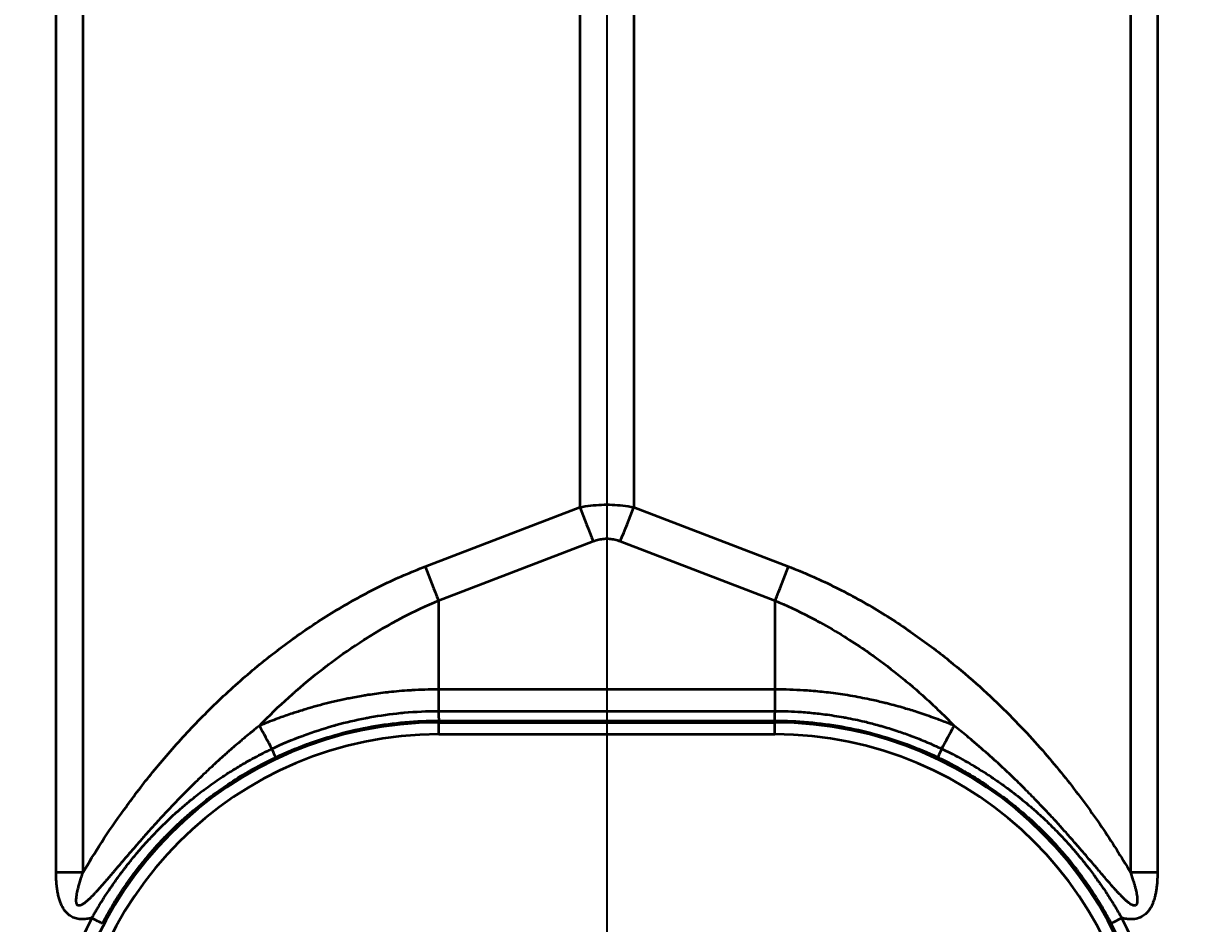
# Model space of a CAD drawing. Header units: millimetres. Extents: x 68 to 2000, y 100 to 2870.
# Drawn here: x 624.77 to 674.15, y 1816.18 to 1854.21 of the extents above; entities that cross this region are included whole.
import ezdxf

# ---------------------------------------------------------------- set-up
doc = ezdxf.new("R2010")
doc.units = ezdxf.units.MM
doc.header["$LTSCALE"] = 10
doc.layers.add('Bemaßung (ISO)', color=7, linetype='Continuous', lineweight=25)
doc.layers.add('Sichtbar schmal (ISO)', color=7, linetype='Continuous', lineweight=35)
doc.styles.add('Notiztext (DIN)', font='verdana.ttf')
doc.dimstyles.new('Standard (DIN)', dxfattribs={"dimscale": 10, "dimtxt": 2.5, "dimasz": 2.5, "dimexe": 2, "dimexo": 4, "dimgap": 0.5, "dimtad": 1, "dimdec": 1, "dimrnd": 1e-08, "dimtxsty": 'Notiztext (DIN)', "dimcen": 0.09, "dimclrd": 256, "dimclre": 256, "dimclrt": 256, "dimadec": 0, "dimazin": 2, "dimtfac": 1, "dimtmove": 0, "dimatfit": 3, "dimfxl": 0, "dimtolj": 1, "dimtzin": 0, "dimlwd": -1, "dimlwe": -1, "dimarcsym": 0})

# ---------------------------------------------------------------- blocks, each defined once
blk = doc.blocks.new('*D75')
at = {"layer": 'Bemaßung (ISO)', "transparency": 16777216}
for p, q in [((649.429, 1980.97), (649.429, 1401.783)), ((589.279, 1533.67), (589.279, 1401.783)), ((564.279, 1421.783), (539.279, 1421.783)), ((589.279, 1421.783), (614.279, 1421.783)), ((614.279, 1421.783), (624.429, 1421.783)), ((649.429, 1421.783), (624.429, 1421.783)), ((674.429, 1421.783), (699.429, 1421.783))]:
    blk.add_line(p, q, dxfattribs=at)
for points in [[(564.279, 1425.95), (564.279, 1417.616), (589.279, 1421.783)], [(674.429, 1425.95), (674.429, 1417.616), (649.429, 1421.783)]]:
    blk.add_solid(points, dxfattribs=at)
at = {"layer": 'Defpoints', "color": 0, "transparency": 16777216}
for p in [(649.429, 2020.97), (589.279, 1573.67), (649.429, 1421.783)]:
    blk.add_point(p, dxfattribs=at)
at = {"layer": 'Bemaßung (ISO)', "transparency": 16777216, "insert": (599.778, 1452.807), "char_height": 25, "attachment_point": 1, "style": 'Notiztext (DIN)'}
blk.add_mtext('\\A1;60', dxfattribs=at)

msp = doc.modelspace()

# ---------------------------------------------------------------- linework, layer by layer
at = {"layer": 'Sichtbar schmal (ISO)'}
for p, q in [((626.157, 1818.345), (626.157, 1943.991)), ((627.298, 1818.346), (627.298, 1943.991)), ((671.561, 1943.991), (671.561, 1818.346)), ((672.702, 1943.991), (672.702, 1818.345)), ((648.288, 1928.576), (648.288, 1833.771)), ((650.571, 1928.576), (650.571, 1833.771)), ((641.749, 1831.263), (648.288, 1833.771)), ((650.571, 1833.771), (657.11, 1831.263)), ((642.32, 1829.826), (648.859, 1832.333)), ((650, 1832.333), (656.539, 1829.826)), ((642.32, 1829.826), (642.32, 1826.068)), ((656.539, 1829.826), (656.539, 1826.068)), ((642.32, 1826.068), (642.32, 1825.155)), ((656.539, 1826.068), (642.32, 1826.068)), ((656.539, 1826.068), (656.539, 1825.155)), ((642.32, 1825.155), (656.539, 1825.155)), ((642.329, 1824.678), (642.329, 1824.751)), ((642.329, 1824.751), (656.529, 1824.751)), ((642.329, 1824.678), (656.529, 1824.678)), ((642.329, 1824.179), (642.329, 1824.678)), ((656.529, 1824.751), (656.529, 1824.678)), ((656.529, 1824.179), (656.529, 1824.678)), ((642.329, 1824.179), (656.529, 1824.179))]:
    msp.add_line(p, q, dxfattribs=at)
for centre, radius, start, end in [((642.329, 1808.67), 16.009, 90, 270), ((656.529, 1808.67), 16.009, 270, 90), ((642.329, 1808.67), 15.509, 90, 270), ((656.529, 1808.67), 15.509, 270, 90)]:
    msp.add_arc(centre, radius, start, end, dxfattribs=at)
for centre, major_axis, ratio, start_param, end_param in [((648.859, 1833.745), (1.79, -4.668), 0.104798, 4.666655, 4.979151), ((650, 1833.745), (-1.79, -4.668), 0.104799, 1.304034, 1.616531), ((642.32, 1831.237), (1.79, -4.668), 0.104799, 4.666654, 4.979151), ((656.539, 1831.237), (-1.79, -4.668), 0.104799, 1.304034, 1.616531), ((656.535, 1825.251), (-0.005, -0.5), 0.011274, 0.01759, 1.37857), ((636.276, 1821.748), (4.733, -8.809), 0.002478, 4.388759, 4.503715), ((662.583, 1821.748), (-4.733, -8.809), 0.002478, 1.779471, 1.894427), ((635.224, 1823.652), (0.214, -0.452), 0.013148, 0.017455, 1.362516), ((663.635, 1823.652), (-0.214, -0.452), 0.013147, 4.92067, 6.265731), ((626.157, 1818.398), (-10, 0), 0.005236, 1.570795, 1.685163), ((672.702, 1818.398), (10, 0), 0.005236, 4.598021, 4.712389), ((642.33, 1808.671), (-16.58, 0), 0.999986, 5.797399, 6.769384), ((627.668, 1816.409), (0.442, -0.233), 0.004634, 0.017453, 1.573238), ((656.529, 1808.668), (16.08, 0), 0.999985, 5.796987, 6.768966), ((671.19, 1816.409), (-0.442, -0.233), 0.00463, 4.709945, 6.265732), ((656.529, 1808.671), (16.58, 0), 0.999986, 5.796989, 6.76897)]:
    msp.add_ellipse(centre, major_axis=major_axis, ratio=ratio, start_param=start_param, end_param=end_param, dxfattribs=at)
for points, knots in [([(648.288, 1833.771), (648.444, 1833.801), (648.599, 1833.824), (648.751, 1833.842), (648.904, 1833.859), (649.054, 1833.87), (649.204, 1833.876), (649.354, 1833.882), (649.504, 1833.882), (649.654, 1833.876), (649.804, 1833.87), (649.955, 1833.859), (650.107, 1833.842), (650.26, 1833.824), (650.415, 1833.801), (650.571, 1833.771)], [0.0000009, 0.0000009, 0.0000009, 0.0000009, 0.2, 0.2, 0.2, 0.4, 0.4, 0.4, 0.6, 0.6, 0.6, 0.8, 0.8, 0.8, 1, 1, 1, 1]), ([(648.859, 1832.333), (648.937, 1832.363), (649.091, 1832.41), (649.317, 1832.444), (649.541, 1832.444), (649.767, 1832.41), (649.922, 1832.363), (650, 1832.333)], [0.0000017, 0.0000017, 0.0000017, 0.0000017, 0.2, 0.4, 0.6, 0.8, 1, 1, 1, 1]), ([(627.298, 1818.346), (627.537, 1818.749), (627.799, 1819.174), (628.086, 1819.616), (628.374, 1820.059), (628.687, 1820.519), (629.033, 1820.999), (629.378, 1821.478), (629.757, 1821.978), (630.171, 1822.49), (630.586, 1823.003), (631.036, 1823.529), (631.517, 1824.054), (631.998, 1824.579), (632.51, 1825.102), (633.039, 1825.606), (633.569, 1826.11), (634.115, 1826.595), (634.67, 1827.052), (635.224, 1827.509), (635.786, 1827.939), (636.363, 1828.346), (636.939, 1828.754), (637.53, 1829.139), (638.13, 1829.496), (638.729, 1829.853), (639.337, 1830.181), (639.942, 1830.476), (640.546, 1830.771), (641.148, 1831.033), (641.749, 1831.263)], [0, 0, 0, 0, 0.1, 0.1, 0.1, 0.2, 0.2, 0.2, 0.3, 0.3, 0.3, 0.4, 0.4, 0.4, 0.5, 0.5, 0.5, 0.6, 0.6, 0.6, 0.7, 0.7, 0.7, 0.8, 0.8, 0.8, 0.9, 0.9, 0.9, 1, 1, 1, 1]), ([(657.11, 1831.263), (657.738, 1831.022), (658.983, 1830.479), (660.881, 1829.439), (662.605, 1828.297), (664.093, 1827.154), (665.37, 1826.045), (666.471, 1824.984), (667.425, 1823.977), (668.258, 1823.023), (669.002, 1822.105), (669.691, 1821.196), (670.345, 1820.269), (670.971, 1819.319), (671.368, 1818.672), (671.561, 1818.346)], [0, 0, 0, 0, 0.0769231, 0.1538462, 0.2307692, 0.3076923, 0.3846154, 0.4615385, 0.5384615, 0.6153846, 0.6923077, 0.7692308, 0.8461538, 0.9230769, 0.9999999, 0.9999999, 0.9999999, 0.9999999]), ([(634.75, 1824.538), (634.802, 1824.592), (634.855, 1824.646), (634.908, 1824.7), (635.311, 1825.109), (635.725, 1825.502), (636.148, 1825.878), (636.201, 1825.924), (636.254, 1825.971), (636.307, 1826.017), (636.735, 1826.391), (637.172, 1826.747), (637.619, 1827.086), (637.666, 1827.122), (637.714, 1827.158), (637.762, 1827.193), (638.218, 1827.534), (638.685, 1827.858), (639.159, 1828.16), (639.193, 1828.182), (639.226, 1828.203), (639.26, 1828.225), (639.75, 1828.534), (640.246, 1828.82), (640.74, 1829.08), (640.756, 1829.089), (640.772, 1829.097), (640.787, 1829.105), (641.3, 1829.373), (641.811, 1829.613), (642.32, 1829.826)], [0, 0, 0, 0, 0.02313, 0.02313, 0.02313, 0.2, 0.2, 0.2, 0.222014, 0.222014, 0.222014, 0.4, 0.4, 0.4, 0.41891, 0.41891, 0.41891, 0.6, 0.6, 0.6, 0.612963, 0.612963, 0.612963, 0.8, 0.8, 0.8, 0.805971, 0.805971, 0.805971, 1, 1, 1, 1]), ([(656.539, 1829.826), (657.025, 1829.622), (657.511, 1829.396), (658, 1829.143), (658.151, 1829.064), (658.303, 1828.983), (658.454, 1828.9), (658.792, 1828.714), (659.128, 1828.518), (659.458, 1828.313), (659.756, 1828.128), (660.048, 1827.937), (660.332, 1827.741), (660.503, 1827.624), (660.67, 1827.506), (660.834, 1827.387), (661.247, 1827.087), (661.639, 1826.783), (662.007, 1826.479), (662.03, 1826.461), (662.053, 1826.442), (662.075, 1826.423), (662.463, 1826.101), (662.824, 1825.781), (663.163, 1825.466), (663.248, 1825.387), (663.331, 1825.308), (663.413, 1825.23), (663.658, 1824.996), (663.89, 1824.764), (664.109, 1824.538)], [0, 0, 0, 0, 0.166667, 0.166667, 0.166667, 0.218284, 0.218284, 0.218284, 0.333333, 0.333333, 0.333333, 0.437536, 0.437536, 0.437536, 0.5, 0.5, 0.5, 0.656895, 0.656895, 0.656895, 0.666667, 0.666667, 0.666667, 0.833333, 0.833333, 0.833333, 0.875148, 0.875148, 0.875148, 1, 1, 1, 1]), ([(642.32, 1826.068), (641.927, 1826.068), (641.555, 1826.056), (641.207, 1826.036), (641.175, 1826.034), (641.143, 1826.032), (641.11, 1826.03), (640.795, 1826.01), (640.499, 1825.984), (640.219, 1825.953), (640.166, 1825.947), (640.113, 1825.941), (640.061, 1825.935), (639.808, 1825.905), (639.568, 1825.872), (639.338, 1825.836), (639.272, 1825.825), (639.206, 1825.814), (639.141, 1825.804), (638.933, 1825.769), (638.733, 1825.732), (638.54, 1825.693), (638.466, 1825.678), (638.392, 1825.663), (638.32, 1825.648), (638.141, 1825.61), (637.967, 1825.571), (637.797, 1825.53), (637.72, 1825.511), (637.643, 1825.492), (637.567, 1825.473), (637.405, 1825.432), (637.246, 1825.39), (637.088, 1825.346), (637.009, 1825.324), (636.93, 1825.301), (636.852, 1825.278), (636.691, 1825.231), (636.531, 1825.182), (636.372, 1825.131), (636.296, 1825.107), (636.221, 1825.083), (636.146, 1825.058), (635.965, 1824.997), (635.784, 1824.935), (635.604, 1824.869), (635.551, 1824.85), (635.497, 1824.83), (635.444, 1824.81), (635.211, 1824.724), (634.98, 1824.633), (634.75, 1824.538)], [0, 0, 0, 0, 0.101633, 0.101633, 0.101633, 0.111111, 0.111111, 0.111111, 0.204479, 0.204479, 0.204479, 0.222222, 0.222222, 0.222222, 0.308395, 0.308395, 0.308395, 0.333333, 0.333333, 0.333333, 0.413599, 0.413599, 0.413599, 0.444444, 0.444444, 0.444444, 0.520752, 0.520752, 0.520752, 0.555556, 0.555556, 0.555556, 0.629627, 0.629627, 0.629627, 0.666667, 0.666667, 0.666667, 0.742154, 0.742154, 0.742154, 0.777778, 0.777778, 0.777778, 0.863519, 0.863519, 0.863519, 0.888889, 0.888889, 0.888889, 1, 1, 1, 1]), ([(664.109, 1824.538), (664.056, 1824.56), (664.004, 1824.581), (663.951, 1824.603), (663.773, 1824.674), (663.594, 1824.744), (663.414, 1824.811), (663.181, 1824.897), (662.947, 1824.98), (662.712, 1825.058), (662.659, 1825.076), (662.606, 1825.093), (662.552, 1825.11), (662.37, 1825.169), (662.189, 1825.225), (662.006, 1825.278), (661.77, 1825.347), (661.534, 1825.412), (661.291, 1825.473), (661.227, 1825.49), (661.162, 1825.506), (661.097, 1825.521), (660.916, 1825.565), (660.73, 1825.608), (660.538, 1825.648), (660.277, 1825.703), (660.005, 1825.756), (659.717, 1825.804), (659.678, 1825.81), (659.638, 1825.817), (659.599, 1825.823), (659.345, 1825.864), (659.079, 1825.902), (658.797, 1825.935), (658.567, 1825.962), (658.326, 1825.987), (658.072, 1826.007), (657.966, 1826.016), (657.858, 1826.023), (657.748, 1826.03), (657.372, 1826.054), (656.968, 1826.068), (656.539, 1826.068)], [0, 0, 0, 0, 0.025339, 0.025339, 0.025339, 0.111111, 0.111111, 0.111111, 0.222222, 0.222222, 0.222222, 0.247491, 0.247491, 0.247491, 0.333333, 0.333333, 0.333333, 0.444444, 0.444444, 0.444444, 0.47369, 0.47369, 0.47369, 0.555556, 0.555556, 0.555556, 0.666667, 0.666667, 0.666667, 0.681707, 0.681707, 0.681707, 0.777778, 0.777778, 0.777778, 0.856292, 0.856292, 0.856292, 0.888889, 0.888889, 0.888889, 1, 1, 1, 1]), ([(635.274, 1823.562), (635.701, 1823.765), (636.137, 1823.95), (636.581, 1824.116), (636.592, 1824.12), (636.602, 1824.124), (636.612, 1824.128), (637.02, 1824.279), (637.434, 1824.415), (637.852, 1824.533), (637.901, 1824.547), (637.95, 1824.561), (637.999, 1824.574), (638.404, 1824.685), (638.815, 1824.78), (639.228, 1824.86), (639.292, 1824.872), (639.357, 1824.884), (639.421, 1824.896), (639.854, 1824.974), (640.291, 1825.034), (640.728, 1825.077), (640.775, 1825.082), (640.821, 1825.086), (640.867, 1825.09), (641.351, 1825.134), (641.836, 1825.155), (642.32, 1825.155)], [0.0000002, 0.0000002, 0.0000002, 0.0000002, 0.1954411, 0.1954411, 0.1954411, 0.2, 0.2, 0.2, 0.3791729, 0.3791729, 0.3791729, 0.4, 0.4, 0.4, 0.573147, 0.573147, 0.573147, 0.6, 0.6, 0.6, 0.7809, 0.7809, 0.7809, 0.8, 0.8, 0.8, 1, 1, 1, 1]), ([(642.32, 1825.155), (642.32, 1825.111), (642.321, 1825.068), (642.322, 1825.027), (642.322, 1824.986), (642.323, 1824.949), (642.324, 1824.915), (642.324, 1824.897), (642.324, 1824.88), (642.325, 1824.865), (642.325, 1824.851), (642.325, 1824.839), (642.326, 1824.828), (642.326, 1824.804), (642.327, 1824.785), (642.328, 1824.772), (642.328, 1824.759), (642.329, 1824.752), (642.329, 1824.751)], [0, 0, 0, 0, 0.2, 0.2, 0.2, 0.4, 0.4, 0.4, 0.507799, 0.507799, 0.507799, 0.6, 0.6, 0.6, 0.8, 0.8, 0.8, 1, 1, 1, 1]), ([(656.539, 1825.155), (656.908, 1825.155), (657.276, 1825.143), (657.645, 1825.118), (657.761, 1825.11), (657.876, 1825.101), (657.992, 1825.09), (658.208, 1825.071), (658.424, 1825.047), (658.64, 1825.019), (658.907, 1824.985), (659.173, 1824.944), (659.438, 1824.896), (659.468, 1824.89), (659.498, 1824.885), (659.528, 1824.879), (659.792, 1824.83), (660.055, 1824.775), (660.317, 1824.713), (660.499, 1824.67), (660.68, 1824.623), (660.86, 1824.574), (660.916, 1824.559), (660.972, 1824.543), (661.027, 1824.527), (661.249, 1824.464), (661.469, 1824.397), (661.687, 1824.324), (661.875, 1824.262), (662.061, 1824.197), (662.247, 1824.128), (662.272, 1824.118), (662.298, 1824.109), (662.323, 1824.099), (662.533, 1824.02), (662.741, 1823.936), (662.947, 1823.849), (663.162, 1823.758), (663.374, 1823.662), (663.585, 1823.562)], [0, 0, 0, 0, 0.152211, 0.152211, 0.152211, 0.2, 0.2, 0.2, 0.289306, 0.289306, 0.289306, 0.4, 0.4, 0.4, 0.412446, 0.412446, 0.412446, 0.523053, 0.523053, 0.523053, 0.6, 0.6, 0.6, 0.623763, 0.623763, 0.623763, 0.718575, 0.718575, 0.718575, 0.8, 0.8, 0.8, 0.811289, 0.811289, 0.811289, 0.903717, 0.903717, 0.903717, 1, 1, 1, 1]), ([(634.75, 1824.538), (634.698, 1824.497), (634.646, 1824.456), (634.594, 1824.414), (634.423, 1824.277), (634.255, 1824.139), (634.092, 1824.003), (634.039, 1823.959), (633.987, 1823.915), (633.935, 1823.871), (633.777, 1823.738), (633.624, 1823.605), (633.473, 1823.473), (633.419, 1823.426), (633.366, 1823.379), (633.313, 1823.332), (633.168, 1823.203), (633.025, 1823.074), (632.883, 1822.944), (632.829, 1822.893), (632.774, 1822.843), (632.719, 1822.792), (632.583, 1822.665), (632.448, 1822.538), (632.315, 1822.41), (632.258, 1822.356), (632.202, 1822.302), (632.147, 1822.248), (632.019, 1822.123), (631.893, 1821.999), (631.77, 1821.877), (631.713, 1821.82), (631.657, 1821.764), (631.602, 1821.708), (631.486, 1821.591), (631.374, 1821.476), (631.266, 1821.364), (631.211, 1821.308), (631.158, 1821.252), (631.106, 1821.198), (631.006, 1821.093), (630.91, 1820.991), (630.818, 1820.893), (630.768, 1820.84), (630.719, 1820.787), (630.671, 1820.736), (630.587, 1820.645), (630.505, 1820.556), (630.428, 1820.471), (630.382, 1820.421), (630.337, 1820.372), (630.293, 1820.323), (630.221, 1820.244), (630.152, 1820.167), (630.085, 1820.092), (630.042, 1820.044), (630.001, 1819.998), (629.96, 1819.952), (629.898, 1819.882), (629.838, 1819.814), (629.78, 1819.748), (629.74, 1819.702), (629.701, 1819.658), (629.663, 1819.615), (629.609, 1819.553), (629.557, 1819.493), (629.506, 1819.435), (629.469, 1819.392), (629.432, 1819.349), (629.397, 1819.308), (629.35, 1819.254), (629.304, 1819.201), (629.26, 1819.149), (629.225, 1819.108), (629.19, 1819.068), (629.157, 1819.029), (629.116, 1818.981), (629.076, 1818.935), (629.037, 1818.889), (629.004, 1818.85), (628.971, 1818.812), (628.94, 1818.775), (628.904, 1818.733), (628.869, 1818.692), (628.834, 1818.652), (628.803, 1818.615), (628.772, 1818.579), (628.742, 1818.544), (628.711, 1818.506), (628.68, 1818.47), (628.65, 1818.435), (628.62, 1818.4), (628.591, 1818.366), (628.562, 1818.333), (628.535, 1818.3), (628.507, 1818.268), (628.481, 1818.237), (628.453, 1818.204), (628.425, 1818.172), (628.398, 1818.141), (628.374, 1818.112), (628.35, 1818.084), (628.326, 1818.057), (628.299, 1818.026), (628.273, 1817.995), (628.248, 1817.966), (628.226, 1817.941), (628.205, 1817.917), (628.184, 1817.893), (628.158, 1817.863), (628.133, 1817.835), (628.109, 1817.807), (628.09, 1817.785), (628.071, 1817.764), (628.052, 1817.743), (628.028, 1817.716), (628.004, 1817.689), (627.981, 1817.663), (627.964, 1817.644), (627.947, 1817.625), (627.93, 1817.607), (627.907, 1817.581), (627.884, 1817.556), (627.861, 1817.531), (627.846, 1817.515), (627.831, 1817.498), (627.816, 1817.482), (627.794, 1817.458), (627.772, 1817.434), (627.75, 1817.412), (627.736, 1817.397), (627.723, 1817.383), (627.71, 1817.37), (627.688, 1817.347), (627.666, 1817.325), (627.646, 1817.304), (627.634, 1817.292), (627.622, 1817.281), (627.61, 1817.269), (627.589, 1817.248), (627.569, 1817.229), (627.549, 1817.21), (627.538, 1817.2), (627.528, 1817.19), (627.518, 1817.181), (627.498, 1817.162), (627.479, 1817.145), (627.46, 1817.129), (627.451, 1817.121), (627.442, 1817.113), (627.433, 1817.105), (627.414, 1817.09), (627.396, 1817.075), (627.378, 1817.061), (627.37, 1817.055), (627.363, 1817.049), (627.355, 1817.043), (627.338, 1817.03), (627.321, 1817.018), (627.305, 1817.008), (627.298, 1817.003), (627.291, 1816.999), (627.285, 1816.995), (627.269, 1816.985), (627.254, 1816.976), (627.239, 1816.969), (627.234, 1816.966), (627.229, 1816.964), (627.223, 1816.961), (627.209, 1816.955), (627.196, 1816.95), (627.183, 1816.946), (627.179, 1816.944), (627.174, 1816.943), (627.17, 1816.942), (627.158, 1816.939), (627.147, 1816.937), (627.136, 1816.937), (627.122, 1816.936), (627.109, 1816.938), (627.097, 1816.941), (627.085, 1816.945), (627.075, 1816.951), (627.065, 1816.959), (627.056, 1816.967), (627.047, 1816.977), (627.04, 1816.99), (627.032, 1817.003), (627.026, 1817.02), (627.021, 1817.04), (627.02, 1817.043), (627.019, 1817.046), (627.018, 1817.05), (627.015, 1817.067), (627.012, 1817.087), (627.01, 1817.109), (627.01, 1817.113), (627.009, 1817.117), (627.009, 1817.121), (627.008, 1817.144), (627.008, 1817.17), (627.009, 1817.199), (627.009, 1817.203), (627.009, 1817.207), (627.009, 1817.211), (627.011, 1817.241), (627.014, 1817.272), (627.018, 1817.307), (627.019, 1817.311), (627.019, 1817.315), (627.02, 1817.32), (627.024, 1817.355), (627.03, 1817.393), (627.038, 1817.434), (627.038, 1817.438), (627.039, 1817.442), (627.04, 1817.446), (627.048, 1817.488), (627.057, 1817.532), (627.067, 1817.579), (627.068, 1817.583), (627.069, 1817.586), (627.07, 1817.59), (627.081, 1817.638), (627.094, 1817.689), (627.108, 1817.742), (627.123, 1817.799), (627.14, 1817.86), (627.159, 1817.923), (627.178, 1817.987), (627.199, 1818.053), (627.222, 1818.124), (627.245, 1818.194), (627.27, 1818.268), (627.298, 1818.346)], [0, 0, 0, 0, 0.0053748, 0.0053748, 0.0053748, 0.0232558, 0.0232558, 0.0232558, 0.0290406, 0.0290406, 0.0290406, 0.0465116, 0.0465116, 0.0465116, 0.0527279, 0.0527279, 0.0527279, 0.0697674, 0.0697674, 0.0697674, 0.0763929, 0.0763929, 0.0763929, 0.0930233, 0.0930233, 0.0930233, 0.1000604, 0.1000604, 0.1000604, 0.1162791, 0.1162791, 0.1162791, 0.1237591, 0.1237591, 0.1237591, 0.1395349, 0.1395349, 0.1395349, 0.1474661, 0.1474661, 0.1474661, 0.1627907, 0.1627907, 0.1627907, 0.1711463, 0.1711463, 0.1711463, 0.1860465, 0.1860465, 0.1860465, 0.1948149, 0.1948149, 0.1948149, 0.2093023, 0.2093023, 0.2093023, 0.2184923, 0.2184923, 0.2184923, 0.2325581, 0.2325581, 0.2325581, 0.2421776, 0.2421776, 0.2421776, 0.255814, 0.255814, 0.255814, 0.2658603, 0.2658603, 0.2658603, 0.2790698, 0.2790698, 0.2790698, 0.2895409, 0.2895409, 0.2895409, 0.3023256, 0.3023256, 0.3023256, 0.3132218, 0.3132218, 0.3132218, 0.3255814, 0.3255814, 0.3255814, 0.3369044, 0.3369044, 0.3369044, 0.3488372, 0.3488372, 0.3488372, 0.360587, 0.360587, 0.360587, 0.372093, 0.372093, 0.372093, 0.3842684, 0.3842684, 0.3842684, 0.3953488, 0.3953488, 0.3953488, 0.4079502, 0.4079502, 0.4079502, 0.4186047, 0.4186047, 0.4186047, 0.4316313, 0.4316313, 0.4316313, 0.4418605, 0.4418605, 0.4418605, 0.455311, 0.455311, 0.455311, 0.4651163, 0.4651163, 0.4651163, 0.4789922, 0.4789922, 0.4789922, 0.4883721, 0.4883721, 0.4883721, 0.5026773, 0.5026773, 0.5026773, 0.5116279, 0.5116279, 0.5116279, 0.5263618, 0.5263618, 0.5263618, 0.5348837, 0.5348837, 0.5348837, 0.5500426, 0.5500426, 0.5500426, 0.5581395, 0.5581395, 0.5581395, 0.5737232, 0.5737232, 0.5737232, 0.5813953, 0.5813953, 0.5813953, 0.5974061, 0.5974061, 0.5974061, 0.6046512, 0.6046512, 0.6046512, 0.6210894, 0.6210894, 0.6210894, 0.627907, 0.627907, 0.627907, 0.6447717, 0.6447717, 0.6447717, 0.6511628, 0.6511628, 0.6511628, 0.6684508, 0.6684508, 0.6684508, 0.6744186, 0.6744186, 0.6744186, 0.6921194, 0.6921194, 0.6921194, 0.7158089, 0.7158089, 0.7158089, 0.7394633, 0.7394633, 0.7394633, 0.7631478, 0.7631478, 0.7631478, 0.7868602, 0.7868602, 0.7868602, 0.7906977, 0.7906977, 0.7906977, 0.8105464, 0.8105464, 0.8105464, 0.8139535, 0.8139535, 0.8139535, 0.8342277, 0.8342277, 0.8342277, 0.8372093, 0.8372093, 0.8372093, 0.8579045, 0.8579045, 0.8579045, 0.8604651, 0.8604651, 0.8604651, 0.8815898, 0.8815898, 0.8815898, 0.8837209, 0.8837209, 0.8837209, 0.9052716, 0.9052716, 0.9052716, 0.9069767, 0.9069767, 0.9069767, 0.9289527, 0.9289527, 0.9289527, 0.9526343, 0.9526343, 0.9526343, 0.9763176, 0.9763176, 0.9763176, 1, 1, 1, 1]), ([(635.438, 1823.201), (635.866, 1823.403), (636.303, 1823.587), (636.748, 1823.752), (637.193, 1823.917), (637.646, 1824.062), (638.105, 1824.186), (638.563, 1824.311), (639.027, 1824.416), (639.496, 1824.5), (639.964, 1824.583), (640.436, 1824.646), (640.909, 1824.688), (641.382, 1824.73), (641.856, 1824.751), (642.329, 1824.751)], [0, 0, 0, 0, 0.2, 0.2, 0.2, 0.4, 0.4, 0.4, 0.6, 0.6, 0.6, 0.8, 0.8, 0.8, 1, 1, 1, 1]), ([(656.529, 1824.751), (657.003, 1824.751), (657.477, 1824.73), (657.95, 1824.688), (658.423, 1824.646), (658.895, 1824.583), (659.364, 1824.499), (659.832, 1824.416), (660.296, 1824.311), (660.754, 1824.186), (661.213, 1824.062), (661.665, 1823.917), (662.11, 1823.752), (662.555, 1823.587), (662.993, 1823.403), (663.421, 1823.201)], [0, 0, 0, 0, 0.2, 0.2, 0.2, 0.4, 0.4, 0.4, 0.6, 0.6, 0.6, 0.8, 0.8, 0.8, 1, 1, 1, 1]), ([(671.561, 1818.346), (671.584, 1818.281), (671.605, 1818.219), (671.625, 1818.16), (671.645, 1818.1), (671.663, 1818.043), (671.68, 1817.989), (671.683, 1817.977), (671.687, 1817.966), (671.69, 1817.955), (671.703, 1817.912), (671.715, 1817.871), (671.727, 1817.831), (671.741, 1817.78), (671.754, 1817.732), (671.766, 1817.686), (671.777, 1817.639), (671.788, 1817.595), (671.797, 1817.553), (671.806, 1817.511), (671.814, 1817.472), (671.821, 1817.434), (671.828, 1817.396), (671.834, 1817.36), (671.838, 1817.326), (671.843, 1817.292), (671.846, 1817.26), (671.848, 1817.231), (671.85, 1817.201), (671.851, 1817.174), (671.851, 1817.148), (671.85, 1817.123), (671.849, 1817.1), (671.846, 1817.08), (671.843, 1817.059), (671.839, 1817.041), (671.834, 1817.025), (671.829, 1817.009), (671.823, 1816.996), (671.815, 1816.984), (671.808, 1816.973), (671.8, 1816.963), (671.79, 1816.956), (671.781, 1816.948), (671.77, 1816.943), (671.757, 1816.94), (671.744, 1816.937), (671.73, 1816.936), (671.713, 1816.938), (671.696, 1816.94), (671.676, 1816.945), (671.655, 1816.953), (671.633, 1816.961), (671.61, 1816.973), (671.584, 1816.989), (671.558, 1817.004), (671.531, 1817.023), (671.501, 1817.045), (671.472, 1817.067), (671.441, 1817.093), (671.408, 1817.121), (671.375, 1817.15), (671.34, 1817.181), (671.304, 1817.215), (671.269, 1817.249), (671.231, 1817.286), (671.193, 1817.325), (671.154, 1817.365), (671.114, 1817.406), (671.072, 1817.451), (671.043, 1817.481), (671.014, 1817.513), (670.983, 1817.547), (670.97, 1817.561), (670.956, 1817.576), (670.942, 1817.591), (670.897, 1817.641), (670.85, 1817.693), (670.801, 1817.749), (670.752, 1817.804), (670.701, 1817.863), (670.647, 1817.924), (670.594, 1817.986), (670.538, 1818.051), (670.479, 1818.119), (670.42, 1818.188), (670.359, 1818.259), (670.294, 1818.335), (670.252, 1818.385), (670.208, 1818.437), (670.162, 1818.49), (670.139, 1818.517), (670.115, 1818.545), (670.092, 1818.573), (670.021, 1818.656), (669.947, 1818.743), (669.868, 1818.835), (669.79, 1818.926), (669.708, 1819.023), (669.621, 1819.123), (669.538, 1819.22), (669.45, 1819.322), (669.358, 1819.428), (669.355, 1819.432), (669.351, 1819.437), (669.347, 1819.441), (669.251, 1819.552), (669.15, 1819.667), (669.043, 1819.788), (668.937, 1819.909), (668.825, 1820.035), (668.708, 1820.166), (668.655, 1820.224), (668.601, 1820.284), (668.546, 1820.345), (668.478, 1820.42), (668.409, 1820.495), (668.338, 1820.573), (668.209, 1820.714), (668.073, 1820.86), (667.929, 1821.013), (667.857, 1821.088), (667.784, 1821.166), (667.708, 1821.245), (667.632, 1821.324), (667.553, 1821.406), (667.472, 1821.489), (667.311, 1821.654), (667.141, 1821.826), (666.959, 1822.006), (666.91, 1822.054), (666.86, 1822.103), (666.81, 1822.153), (666.673, 1822.287), (666.529, 1822.425), (666.379, 1822.568), (666.198, 1822.739), (666.007, 1822.916), (665.805, 1823.099), (665.777, 1823.125), (665.749, 1823.15), (665.72, 1823.176), (665.486, 1823.387), (665.237, 1823.605), (664.969, 1823.832), (664.868, 1823.919), (664.763, 1824.007), (664.655, 1824.096), (664.481, 1824.24), (664.298, 1824.388), (664.109, 1824.538)], [0, 0, 0, 0, 0.0243902, 0.0243902, 0.0243902, 0.0487805, 0.0487805, 0.0487805, 0.0538375, 0.0538375, 0.0538375, 0.0731707, 0.0731707, 0.0731707, 0.097561, 0.097561, 0.097561, 0.1219512, 0.1219512, 0.1219512, 0.1463415, 0.1463415, 0.1463415, 0.1707317, 0.1707317, 0.1707317, 0.195122, 0.195122, 0.195122, 0.2195122, 0.2195122, 0.2195122, 0.2439024, 0.2439024, 0.2439024, 0.2682927, 0.2682927, 0.2682927, 0.2926829, 0.2926829, 0.2926829, 0.3170732, 0.3170732, 0.3170732, 0.3414634, 0.3414634, 0.3414634, 0.3658537, 0.3658537, 0.3658537, 0.3902439, 0.3902439, 0.3902439, 0.4146341, 0.4146341, 0.4146341, 0.4390244, 0.4390244, 0.4390244, 0.4634146, 0.4634146, 0.4634146, 0.4878049, 0.4878049, 0.4878049, 0.5121951, 0.5121951, 0.5121951, 0.5365854, 0.5365854, 0.5365854, 0.5535375, 0.5535375, 0.5535375, 0.5609756, 0.5609756, 0.5609756, 0.5853659, 0.5853659, 0.5853659, 0.6097561, 0.6097561, 0.6097561, 0.6341463, 0.6341463, 0.6341463, 0.6585366, 0.6585366, 0.6585366, 0.6747314, 0.6747314, 0.6747314, 0.6829268, 0.6829268, 0.6829268, 0.7073171, 0.7073171, 0.7073171, 0.7317073, 0.7317073, 0.7317073, 0.7551692, 0.7551692, 0.7551692, 0.7560976, 0.7560976, 0.7560976, 0.7804878, 0.7804878, 0.7804878, 0.804878, 0.804878, 0.804878, 0.8158661, 0.8158661, 0.8158661, 0.8292683, 0.8292683, 0.8292683, 0.8536585, 0.8536585, 0.8536585, 0.8657924, 0.8657924, 0.8657924, 0.8780488, 0.8780488, 0.8780488, 0.902439, 0.902439, 0.902439, 0.9090166, 0.9090166, 0.9090166, 0.9268293, 0.9268293, 0.9268293, 0.9482447, 0.9482447, 0.9482447, 0.9512195, 0.9512195, 0.9512195, 0.9756098, 0.9756098, 0.9756098, 0.9848891, 0.9848891, 0.9848891, 0.9999999, 0.9999999, 0.9999999, 0.9999999]), ([(627.668, 1816.412), (627.693, 1816.455), (627.718, 1816.5), (627.745, 1816.547), (627.761, 1816.574), (627.777, 1816.602), (627.793, 1816.631), (627.812, 1816.663), (627.831, 1816.696), (627.851, 1816.73), (627.879, 1816.776), (627.907, 1816.824), (627.937, 1816.873), (627.944, 1816.884), (627.951, 1816.896), (627.958, 1816.907), (627.993, 1816.964), (628.029, 1817.023), (628.067, 1817.084), (628.079, 1817.103), (628.09, 1817.121), (628.102, 1817.14), (628.128, 1817.181), (628.154, 1817.222), (628.181, 1817.264), (628.216, 1817.319), (628.253, 1817.375), (628.29, 1817.433), (628.294, 1817.438), (628.298, 1817.444), (628.302, 1817.45), (628.343, 1817.513), (628.387, 1817.578), (628.431, 1817.644), (628.455, 1817.679), (628.479, 1817.714), (628.504, 1817.75), (628.526, 1817.783), (628.549, 1817.816), (628.573, 1817.85), (628.622, 1817.921), (628.674, 1817.994), (628.727, 1818.068), (628.733, 1818.076), (628.739, 1818.085), (628.745, 1818.093), (628.794, 1818.161), (628.845, 1818.231), (628.898, 1818.302), (628.937, 1818.354), (628.977, 1818.407), (629.018, 1818.461), (629.041, 1818.491), (629.064, 1818.521), (629.088, 1818.552), (629.155, 1818.639), (629.225, 1818.728), (629.299, 1818.819), (629.308, 1818.832), (629.318, 1818.844), (629.328, 1818.856), (629.394, 1818.938), (629.463, 1819.022), (629.535, 1819.107), (629.582, 1819.163), (629.63, 1819.22), (629.68, 1819.278), (629.719, 1819.324), (629.759, 1819.37), (629.8, 1819.416), (629.89, 1819.518), (629.984, 1819.622), (630.082, 1819.729), (630.088, 1819.736), (630.094, 1819.742), (630.101, 1819.749), (630.209, 1819.866), (630.323, 1819.986), (630.443, 1820.108), (630.475, 1820.141), (630.508, 1820.174), (630.541, 1820.208), (630.636, 1820.302), (630.734, 1820.399), (630.836, 1820.497), (630.911, 1820.569), (630.989, 1820.641), (631.069, 1820.715), (631.142, 1820.783), (631.217, 1820.851), (631.295, 1820.92), (631.417, 1821.028), (631.544, 1821.138), (631.677, 1821.25), (631.726, 1821.29), (631.775, 1821.331), (631.825, 1821.372), (632, 1821.515), (632.185, 1821.661), (632.382, 1821.809), (632.392, 1821.817), (632.403, 1821.825), (632.414, 1821.833), (632.611, 1821.98), (632.818, 1822.129), (633.039, 1822.279), (633.092, 1822.315), (633.146, 1822.351), (633.2, 1822.387), (633.357, 1822.491), (633.52, 1822.596), (633.691, 1822.7), (633.84, 1822.792), (633.994, 1822.884), (634.155, 1822.976), (634.227, 1823.017), (634.301, 1823.058), (634.376, 1823.1), (634.606, 1823.227), (634.848, 1823.354), (635.103, 1823.479), (635.159, 1823.506), (635.216, 1823.534), (635.274, 1823.562)], [0, 0, 0, 0, 0.036892, 0.036892, 0.036892, 0.058824, 0.058824, 0.058824, 0.08352, 0.08352, 0.08352, 0.117647, 0.117647, 0.117647, 0.125538, 0.125538, 0.125538, 0.16466, 0.16466, 0.16466, 0.176471, 0.176471, 0.176471, 0.202067, 0.202067, 0.202067, 0.235294, 0.235294, 0.235294, 0.238635, 0.238635, 0.238635, 0.275023, 0.275023, 0.275023, 0.294118, 0.294118, 0.294118, 0.311667, 0.311667, 0.311667, 0.348859, 0.348859, 0.348859, 0.352941, 0.352941, 0.352941, 0.386797, 0.386797, 0.386797, 0.411765, 0.411765, 0.411765, 0.425581, 0.425581, 0.425581, 0.465283, 0.465283, 0.465283, 0.470588, 0.470588, 0.470588, 0.506, 0.506, 0.506, 0.529412, 0.529412, 0.529412, 0.547838, 0.547838, 0.547838, 0.588235, 0.588235, 0.588235, 0.590846, 0.590846, 0.590846, 0.635101, 0.635101, 0.635101, 0.647059, 0.647059, 0.647059, 0.680948, 0.680948, 0.680948, 0.705882, 0.705882, 0.705882, 0.728735, 0.728735, 0.728735, 0.764706, 0.764706, 0.764706, 0.777802, 0.777802, 0.777802, 0.823529, 0.823529, 0.823529, 0.82604, 0.82604, 0.82604, 0.87146, 0.87146, 0.87146, 0.882353, 0.882353, 0.882353, 0.913746, 0.913746, 0.913746, 0.941176, 0.941176, 0.941176, 0.953506, 0.953506, 0.953506, 0.99154, 0.99154, 0.99154, 1, 1, 1, 1]), ([(663.585, 1823.562), (663.706, 1823.504), (663.824, 1823.446), (663.94, 1823.387), (664.231, 1823.24), (664.507, 1823.09), (664.766, 1822.94), (664.796, 1822.923), (664.826, 1822.905), (664.856, 1822.888), (665.141, 1822.721), (665.405, 1822.555), (665.654, 1822.39), (665.691, 1822.366), (665.727, 1822.341), (665.764, 1822.317), (665.97, 1822.178), (666.164, 1822.04), (666.349, 1821.904), (666.439, 1821.838), (666.527, 1821.772), (666.612, 1821.706), (666.731, 1821.615), (666.845, 1821.525), (666.955, 1821.436), (667.088, 1821.329), (667.215, 1821.223), (667.337, 1821.118), (667.387, 1821.075), (667.437, 1821.032), (667.486, 1820.989), (667.65, 1820.844), (667.806, 1820.702), (667.952, 1820.564), (668.098, 1820.426), (668.236, 1820.291), (668.366, 1820.159), (668.409, 1820.116), (668.451, 1820.073), (668.492, 1820.03), (668.576, 1819.944), (668.657, 1819.859), (668.734, 1819.775), (668.81, 1819.693), (668.884, 1819.613), (668.954, 1819.534), (668.991, 1819.493), (669.027, 1819.452), (669.063, 1819.411), (669.165, 1819.295), (669.262, 1819.181), (669.355, 1819.07), (669.445, 1818.962), (669.531, 1818.856), (669.614, 1818.753), (669.645, 1818.713), (669.676, 1818.674), (669.706, 1818.636), (669.753, 1818.575), (669.799, 1818.516), (669.843, 1818.457), (669.902, 1818.381), (669.958, 1818.306), (670.012, 1818.233), (670.024, 1818.216), (670.036, 1818.199), (670.049, 1818.182), (670.113, 1818.095), (670.174, 1818.009), (670.233, 1817.926), (670.249, 1817.903), (670.265, 1817.881), (670.28, 1817.859), (670.321, 1817.8), (670.361, 1817.742), (670.4, 1817.685), (670.44, 1817.626), (670.478, 1817.569), (670.515, 1817.513), (670.528, 1817.495), (670.54, 1817.477), (670.551, 1817.459), (670.6, 1817.385), (670.646, 1817.313), (670.691, 1817.244), (670.701, 1817.228), (670.711, 1817.212), (670.722, 1817.196), (670.756, 1817.142), (670.789, 1817.089), (670.821, 1817.038), (670.849, 1816.993), (670.875, 1816.949), (670.901, 1816.907), (670.916, 1816.882), (670.931, 1816.858), (670.945, 1816.834), (670.984, 1816.769), (671.021, 1816.707), (671.056, 1816.646), (671.06, 1816.639), (671.064, 1816.633), (671.068, 1816.626), (671.112, 1816.551), (671.153, 1816.48), (671.19, 1816.412)], [0, 0, 0, 0, 0.0177901, 0.0177901, 0.0177901, 0.0625, 0.0625, 0.0625, 0.0677626, 0.0677626, 0.0677626, 0.1175574, 0.1175574, 0.1175574, 0.125, 0.125, 0.125, 0.1669894, 0.1669894, 0.1669894, 0.1875, 0.1875, 0.1875, 0.2158644, 0.2158644, 0.2158644, 0.25, 0.25, 0.25, 0.2641673, 0.2641673, 0.2641673, 0.3119424, 0.3119424, 0.3119424, 0.3593748, 0.3593748, 0.3593748, 0.375, 0.375, 0.375, 0.4066224, 0.4066224, 0.4066224, 0.4375, 0.4375, 0.4375, 0.4535544, 0.4535544, 0.4535544, 0.4998226, 0.4998226, 0.4998226, 0.5451807, 0.5451807, 0.5451807, 0.5625, 0.5625, 0.5625, 0.5895844, 0.5895844, 0.5895844, 0.625, 0.625, 0.625, 0.6331196, 0.6331196, 0.6331196, 0.6759416, 0.6759416, 0.6759416, 0.6875, 0.6875, 0.6875, 0.7182542, 0.7182542, 0.7182542, 0.75, 0.75, 0.75, 0.7603229, 0.7603229, 0.7603229, 0.8026024, 0.8026024, 0.8026024, 0.8125, 0.8125, 0.8125, 0.8459131, 0.8459131, 0.8459131, 0.875, 0.875, 0.875, 0.8917818, 0.8917818, 0.8917818, 0.9375, 0.9375, 0.9375, 0.9427079, 0.9427079, 0.9427079, 1, 1, 1, 1]), ([(628.111, 1816.176), (628.147, 1816.246), (628.187, 1816.319), (628.229, 1816.396), (628.232, 1816.402), (628.235, 1816.407), (628.238, 1816.413), (628.278, 1816.485), (628.32, 1816.56), (628.365, 1816.639), (628.371, 1816.651), (628.378, 1816.662), (628.385, 1816.674), (628.427, 1816.748), (628.472, 1816.825), (628.52, 1816.905), (628.531, 1816.924), (628.542, 1816.943), (628.554, 1816.962), (628.599, 1817.037), (628.647, 1817.116), (628.697, 1817.196), (628.714, 1817.222), (628.731, 1817.249), (628.748, 1817.276), (628.796, 1817.352), (628.846, 1817.43), (628.899, 1817.511), (628.922, 1817.545), (628.945, 1817.581), (628.969, 1817.617), (629.02, 1817.692), (629.073, 1817.77), (629.128, 1817.849), (629.159, 1817.894), (629.19, 1817.939), (629.223, 1817.984), (629.275, 1818.059), (629.33, 1818.135), (629.388, 1818.213), (629.428, 1818.267), (629.47, 1818.323), (629.512, 1818.38), (629.567, 1818.452), (629.624, 1818.526), (629.683, 1818.601), (629.735, 1818.668), (629.789, 1818.736), (629.845, 1818.805), (629.902, 1818.874), (629.96, 1818.945), (630.02, 1819.016), (630.087, 1819.096), (630.157, 1819.178), (630.229, 1819.261), (630.286, 1819.326), (630.345, 1819.392), (630.405, 1819.459), (630.491, 1819.553), (630.58, 1819.65), (630.673, 1819.748), (630.73, 1819.808), (630.788, 1819.868), (630.847, 1819.929), (630.956, 1820.039), (631.069, 1820.152), (631.189, 1820.267), (631.243, 1820.32), (631.299, 1820.372), (631.356, 1820.426), (631.493, 1820.554), (631.638, 1820.685), (631.791, 1820.817), (631.841, 1820.861), (631.892, 1820.905), (631.944, 1820.949), (632.118, 1821.096), (632.301, 1821.245), (632.498, 1821.396), (632.54, 1821.429), (632.583, 1821.462), (632.627, 1821.495), (632.845, 1821.66), (633.078, 1821.828), (633.328, 1821.997), (633.358, 1822.017), (633.39, 1822.038), (633.421, 1822.059), (633.693, 1822.24), (633.985, 1822.422), (634.301, 1822.605), (634.317, 1822.614), (634.333, 1822.623), (634.349, 1822.632), (634.684, 1822.824), (635.047, 1823.015), (635.438, 1823.201)], [0, 0, 0, 0, 0.058824, 0.058824, 0.058824, 0.062961, 0.062961, 0.062961, 0.117647, 0.117647, 0.117647, 0.125725, 0.125725, 0.125725, 0.176471, 0.176471, 0.176471, 0.188299, 0.188299, 0.188299, 0.235294, 0.235294, 0.235294, 0.250685, 0.250685, 0.250685, 0.294118, 0.294118, 0.294118, 0.312998, 0.312998, 0.312998, 0.352941, 0.352941, 0.352941, 0.375267, 0.375267, 0.375267, 0.411765, 0.411765, 0.411765, 0.437564, 0.437564, 0.437564, 0.470588, 0.470588, 0.470588, 0.49992, 0.49992, 0.49992, 0.529412, 0.529412, 0.529412, 0.562346, 0.562346, 0.562346, 0.588235, 0.588235, 0.588235, 0.62486, 0.62486, 0.62486, 0.647059, 0.647059, 0.647059, 0.68747, 0.68747, 0.68747, 0.705882, 0.705882, 0.705882, 0.750194, 0.750194, 0.750194, 0.764706, 0.764706, 0.764706, 0.813053, 0.813053, 0.813053, 0.823529, 0.823529, 0.823529, 0.875891, 0.875891, 0.875891, 0.882353, 0.882353, 0.882353, 0.938367, 0.938367, 0.938367, 0.941176, 0.941176, 0.941176, 1, 1, 1, 1]), ([(663.421, 1823.201), (663.8, 1823.021), (664.154, 1822.835), (664.481, 1822.649), (664.511, 1822.632), (664.541, 1822.615), (664.57, 1822.598), (664.863, 1822.428), (665.135, 1822.259), (665.39, 1822.091), (665.441, 1822.058), (665.491, 1822.024), (665.54, 1821.991), (665.764, 1821.839), (665.974, 1821.689), (666.172, 1821.54), (666.237, 1821.492), (666.301, 1821.443), (666.363, 1821.395), (666.534, 1821.263), (666.695, 1821.133), (666.848, 1821.005), (666.922, 1820.943), (666.994, 1820.881), (667.064, 1820.82), (667.193, 1820.708), (667.316, 1820.598), (667.434, 1820.49), (667.513, 1820.416), (667.59, 1820.344), (667.664, 1820.273), (667.761, 1820.18), (667.854, 1820.088), (667.943, 1819.998), (668.025, 1819.916), (668.104, 1819.835), (668.18, 1819.755), (668.251, 1819.679), (668.32, 1819.605), (668.387, 1819.532), (668.469, 1819.442), (668.548, 1819.354), (668.624, 1819.267), (668.676, 1819.208), (668.726, 1819.15), (668.775, 1819.092), (668.856, 1818.996), (668.934, 1818.903), (669.009, 1818.811), (669.045, 1818.766), (669.081, 1818.722), (669.115, 1818.678), (669.195, 1818.578), (669.271, 1818.48), (669.343, 1818.384), (669.367, 1818.352), (669.391, 1818.321), (669.414, 1818.289), (669.492, 1818.186), (669.565, 1818.085), (669.634, 1817.987), (669.649, 1817.966), (669.664, 1817.946), (669.678, 1817.925), (669.752, 1817.819), (669.822, 1817.717), (669.889, 1817.618), (669.896, 1817.607), (669.903, 1817.596), (669.91, 1817.585), (669.982, 1817.478), (670.048, 1817.375), (670.111, 1817.276), (670.176, 1817.173), (670.237, 1817.074), (670.295, 1816.979), (670.298, 1816.973), (670.302, 1816.967), (670.306, 1816.961), (670.361, 1816.869), (670.413, 1816.781), (670.461, 1816.696), (670.466, 1816.688), (670.47, 1816.68), (670.475, 1816.673), (670.525, 1816.586), (670.571, 1816.503), (670.615, 1816.424), (670.617, 1816.42), (670.619, 1816.416), (670.621, 1816.412), (670.667, 1816.329), (670.709, 1816.25), (670.748, 1816.176)], [0, 0, 0, 0, 0.057298, 0.057298, 0.057298, 0.0625, 0.0625, 0.0625, 0.114595, 0.114595, 0.114595, 0.125, 0.125, 0.125, 0.17206, 0.17206, 0.17206, 0.1875, 0.1875, 0.1875, 0.229642, 0.229642, 0.229642, 0.25, 0.25, 0.25, 0.28734, 0.28734, 0.28734, 0.3125, 0.3125, 0.3125, 0.345136, 0.345136, 0.345136, 0.375, 0.375, 0.375, 0.403022, 0.403022, 0.403022, 0.4375, 0.4375, 0.4375, 0.460982, 0.460982, 0.460982, 0.5, 0.5, 0.5, 0.519003, 0.519003, 0.519003, 0.5625, 0.5625, 0.5625, 0.577085, 0.577085, 0.577085, 0.625, 0.625, 0.625, 0.635172, 0.635172, 0.635172, 0.6875, 0.6875, 0.6875, 0.693217, 0.693217, 0.693217, 0.75, 0.75, 0.75, 0.808767, 0.808767, 0.808767, 0.8125, 0.8125, 0.8125, 0.869657, 0.869657, 0.869657, 0.875, 0.875, 0.875, 0.93449, 0.93449, 0.93449, 0.9375, 0.9375, 0.9375, 1, 1, 1, 1]), ([(627.668, 1816.412), (627.619, 1816.4), (627.524, 1816.38), (627.386, 1816.362), (627.255, 1816.357), (627.133, 1816.365), (627.02, 1816.386), (626.917, 1816.419), (626.822, 1816.462), (626.734, 1816.517), (626.646, 1816.588), (626.559, 1816.679), (626.477, 1816.792), (626.404, 1816.923), (626.339, 1817.072), (626.284, 1817.238), (626.238, 1817.423), (626.203, 1817.624), (626.177, 1817.843), (626.16, 1818.081), (626.157, 1818.255), (626.157, 1818.345)], [0, 0, 0, 0, 0.0526316, 0.1052632, 0.1578947, 0.2105263, 0.2631579, 0.3157895, 0.3684211, 0.4210526, 0.4736842, 0.5263158, 0.5789474, 0.6315789, 0.6842105, 0.7368421, 0.7894737, 0.8421053, 0.8947368, 0.9473684, 1, 1, 1, 1]), ([(672.702, 1818.345), (672.702, 1818.27), (672.7, 1818.124), (672.688, 1817.92), (672.67, 1817.73), (672.644, 1817.553), (672.612, 1817.388), (672.573, 1817.236), (672.527, 1817.095), (672.475, 1816.966), (672.415, 1816.848), (672.348, 1816.743), (672.276, 1816.653), (672.199, 1816.576), (672.116, 1816.511), (672.028, 1816.457), (671.926, 1816.412), (671.806, 1816.378), (671.669, 1816.359), (671.519, 1816.358), (671.359, 1816.375), (671.248, 1816.398), (671.19, 1816.412)], [0, 0, 0, 0, 0.05, 0.1, 0.15, 0.2, 0.25, 0.3, 0.35, 0.4, 0.45, 0.5, 0.55, 0.6, 0.65, 0.7, 0.75, 0.8, 0.85, 0.9, 0.95, 1, 1, 1, 1])]:
    msp.add_open_spline(points, degree=3, knots=knots, dxfattribs=at)

# ---------------------------------------------------------------- dimensions: what is measured, and where the dimension line sits
at = {"layer": 'Bemaßung (ISO)'}
dim = msp.add_linear_dim(base=(649.429, 1421.783), p1=(589.279, 1573.67), p2=(649.429, 2020.97), angle=180, dimstyle='Standard (DIN)', override={"dimdec": 0, "dimtp": 0, "dimtm": 0, "dimtdec": 0, "dimtofl": 0}, dxfattribs=at)
dim.commit()
dim.dimension.update_dxf_attribs({"geometry": '*D75', "text_midpoint": (619.354, 1421.783), "dimtype": 160})

doc.saveas('drawing.dxf')
